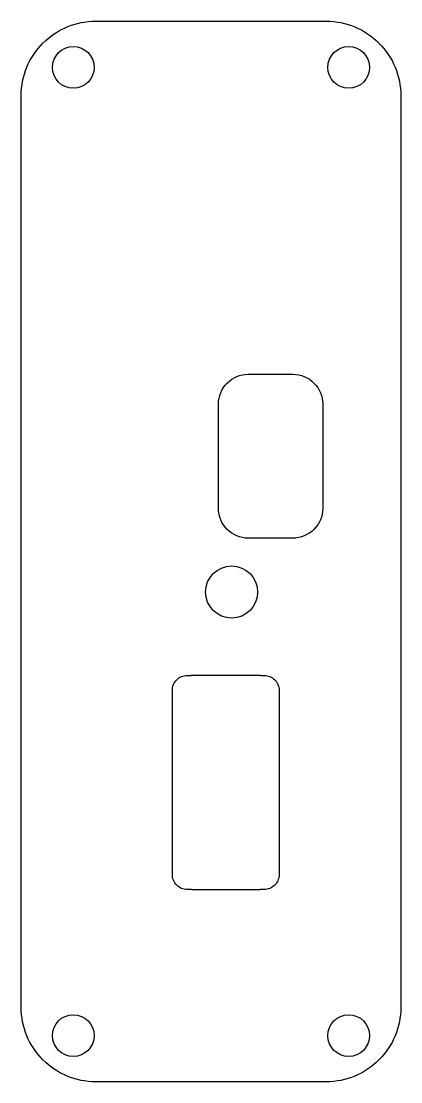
# Model space of a CAD drawing. Header units: millimetres. Extents: x -19.5 to 6, y -130.4 to -59.2.
import ezdxf

# ---------------------------------------------------------------- set-up
doc = ezdxf.new("R2010")
doc.units = ezdxf.units.MM
doc.layers.get('0').update_dxf_attribs({"linetype": 'CONTINUOUS'})

msp = doc.modelspace()

# ---------------------------------------------------------------- linework, layer by layer
for points in [[(-14.545, -130.395, -0.414214), (-19.545, -125.395), (-19.545, -64.195, -0.414214), (-14.545, -59.195), (0.955, -59.195, -0.414214), (5.955, -64.195), (5.955, -125.395, -0.414214), (0.955, -130.395)], [(0.707, -91.9, -0.414214), (-1.293, -93.9), (-4.293, -93.9, -0.414214), (-6.293, -91.9), (-6.293, -84.9, -0.414214), (-4.293, -82.9), (-1.293, -82.9, -0.414214), (0.707, -84.9)], [(-8.158, -103.116, -0.083398), (-8.06, -103.1), (-3.54, -103.1, -0.083398), (-3.442, -103.116), (-3.22, -103.116, -0.414214), (-2.22, -104.116), (-2.22, -116.484, -0.414214), (-3.22, -117.484), (-3.442, -117.484, -0.083398), (-3.54, -117.5), (-8.06, -117.5, -0.083398), (-8.158, -117.484), (-8.391, -117.484, -0.414214), (-9.391, -116.484), (-9.391, -104.116, -0.414214), (-8.391, -103.116)]]:
    msp.add_lwpolyline(points, format="xyb", close=True)
for centre, radius in [((-16.045, -62.295), 1.4), ((2.455, -62.295), 1.4), ((-5.41, -97.516), 1.75), ((-16.045, -127.295), 1.4), ((2.455, -127.295), 1.4)]:
    msp.add_circle(centre, radius)

doc.saveas('drawing.dxf')
